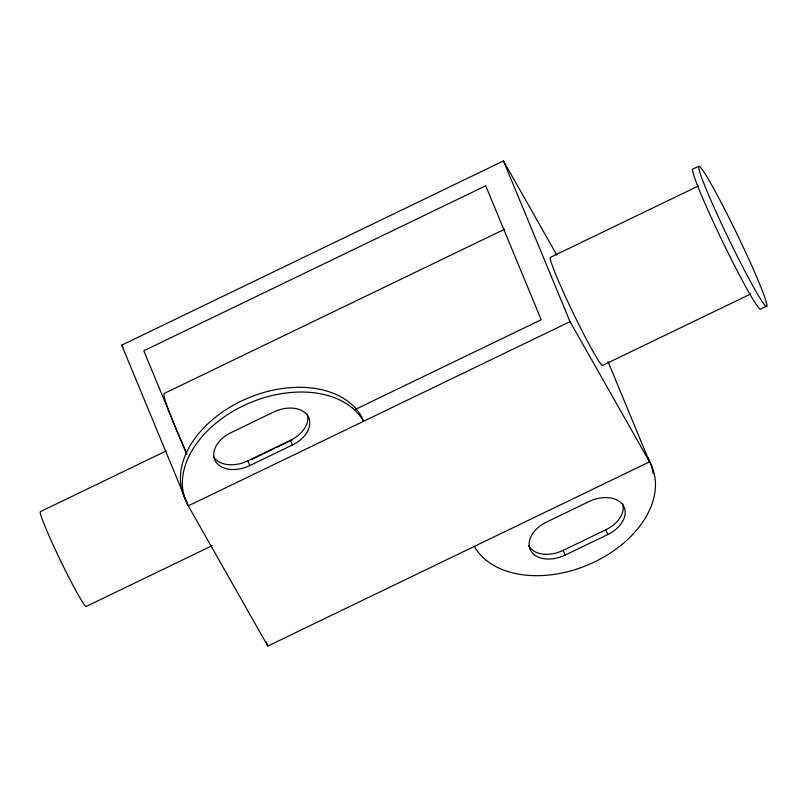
<?xml version="1.0" encoding="UTF-8"?>
<svg xmlns="http://www.w3.org/2000/svg" width="807" height="807" viewBox="0 0 807 807"><rect width="100%" height="100%" fill="white"/><g stroke="black" fill="none" stroke-linecap="round" stroke-linejoin="round"><path stroke-width="1.21" d="M608.044 361.677L649.544 461.856L267.803 646.064L188.293 505.858L121.726 345.144L503.457 160.936L556.88 255.133M504.456 229.279L164.174 393.483A104.426 6.426 64.2 0 0 186.82 453.463M698.731 166.242L692.719 169.137A77.815 4.781 64.2 0 0 723.677 243.855A77.815 4.781 64.2 0 0 760.638 309.041L766.65 306.146M698.237 186.034L550.303 257.423A60.041 3.692 64.2 0 0 574.181 315.073A60.041 3.692 64.2 0 0 602.708 365.369L750.641 293.99M166.101 450.972L40.35 511.658A52.687 3.238 64.2 0 0 61.302 562.247A52.687 3.238 64.2 0 0 86.339 606.38L212.09 545.693M213.452 456.439A27.852 18.884 -22.5 0 0 247.84 460.847L290.48 440.279A27.852 18.884 -22.5 0 0 307.164 413.961M251.37 459.597L274.007 448.672M276.276 447.572L292.124 439.926M355.534 409.331L541.215 319.733L485.723 185.771L143.797 350.773L186.74 454.442M249.797 465.578L292.437 445A27.852 18.884 -22.5 0 0 308.113 416.432A27.852 18.884 -22.5 0 0 273.734 412.014L231.084 432.592A27.852 18.884 -22.5 0 0 215.408 461.16A27.852 18.884 -22.5 0 0 249.797 465.578L247.84 460.847M474.314 546.41A97.465 66.093 -22.5 0 0 594.668 561.864A97.465 66.093 -22.5 0 0 649.544 461.856L570.035 321.65L188.293 505.858A97.465 66.093 -22.5 0 1 243.159 405.85A97.465 66.093 -22.5 0 1 363.513 421.304L361.556 416.573A97.465 66.093 -22.5 0 0 241.202 401.129A97.465 66.093 -22.5 0 0 186.336 501.127M528.817 545.946A27.852 18.884 -22.5 0 0 563.205 550.364L605.845 529.785A27.852 18.884 -22.5 0 0 622.53 503.467M565.162 555.085L607.802 534.516A27.852 18.884 -22.5 0 0 623.488 505.939A27.852 18.884 -22.5 0 0 589.1 501.52L546.46 522.099A27.852 18.884 -22.5 0 0 530.774 550.677A27.852 18.884 -22.5 0 0 565.162 555.085L563.205 550.364M121.726 345.144L122.967 347.333M503.457 160.936L570.035 321.65M605.845 529.785L607.802 534.516M290.48 440.279L292.437 445M265.876 641.404L267.803 646.064M647.587 457.125A97.465 66.093 -22.5 0 1 653.075 473.507M706.549 190.099A77.815 4.781 64.2 0 0 764.713 304.996A77.815 4.781 64.2 0 0 726.804 213.482A77.815 4.781 64.2 0 0 706.549 190.099"/></g></svg>
